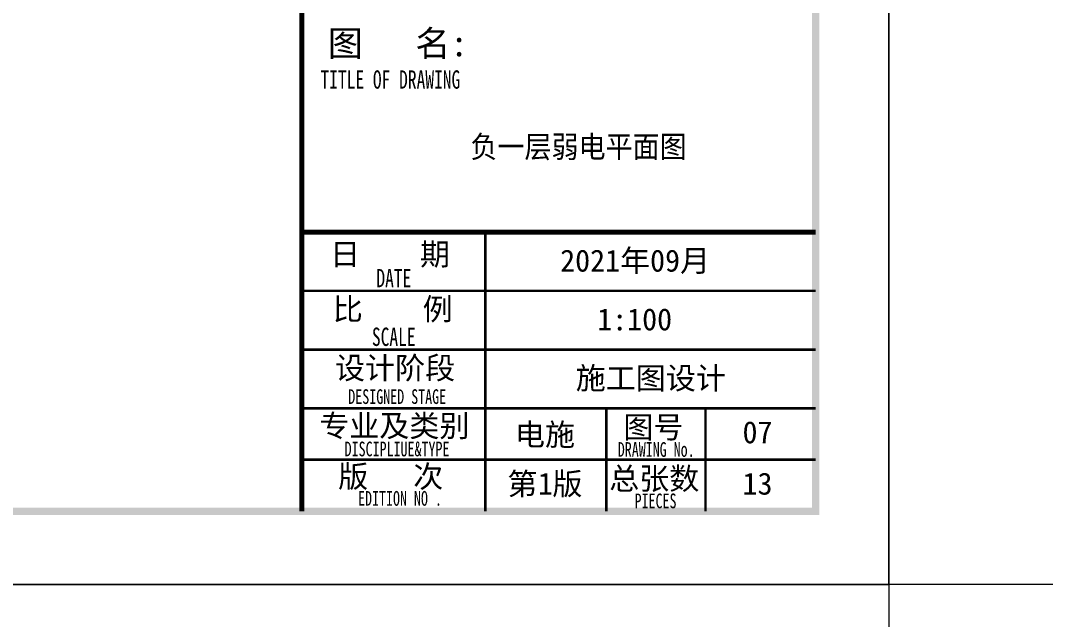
# Model space of a CAD drawing. Extents: x 3443499 to 7125205, y -1700016 to -264854.
# Drawn here: x 3580073 to 3594040, y -937945 to -929789 of the extents above; entities that cross this region are included whole.
import ezdxf

# ---------------------------------------------------------------- set-up
doc = ezdxf.new("R2010")
doc.units = 0
doc.header["$LTSCALE"] = 1000
doc.header["$MEASUREMENT"] = 0
doc.layers.add('!!电气', color=1, linetype='CONTINUOUS')
doc.layers.add('图签文字', color=4, linetype='CONTINUOUS')
doc.layers.add('S－GG公共标注', color=7, linetype='CONTINUOUS', lineweight=25)
doc.layers.add('图框', color=147, linetype='CONTINUOUS', lineweight=20)
doc.styles.add('图框宋体', font='', dxfattribs={"width": 0.9})
doc.styles.add('建筑图签-1', font='simhei.ttf', dxfattribs={"width": 0.7})
doc.styles.get('图框宋体').set_extended_font_data('SimSun')

# ---------------------------------------------------------------- blocks, each defined once
blk = doc.blocks.new('A$C1435328E')
at = {"layer": '图框'}
for points, const_width in [([(-7000, -700), (-7000, 56700)], 70), ([(-7000, 3100), (0, 3100)], 70), ([(-4500, 700), (-4500, 3100)], 35), ([(-7000, 2300), (0, 2300)], 35), ([(-7000, 1500), (0, 1500)], 35), ([(-7000, 700), (0, 700)], 35), ([(-7000, 700), (-500, 700)], 35), ([(-4500, -700), (-4500, 700)], 35), ([(-2850, -700), (-2850, 700)], 35), ([(-2850, -700), (-2850, 700)], 35), ([(-2850, -700), (-2850, 700)], 35), ([(-1500, -700), (-1500, 700)], 35), ([(-7000, 0), (-2850, 0)], 35), ([(-2850, 0), (0, 0)], 35)]:
    blk.add_lwpolyline(points, dxfattribs=dict(at, const_width=const_width))
at = {"layer": '图签文字', "color": 7, "style": '建筑图签-1'}
for s, height, p in [('图   名:', 350, (-6645, 5495)), ('日    期', 300, (-6616, 2649)), ('比    例', 300, (-6578, 1902)), ('设计阶段', 300, (-6548, 1100)), ('专业及类别', 300, (-6762, 313)), ('图号', 300, (-2619, 294)), ('版   次 ', 300, (-6504, -377)), ('第 版', 300, (-4199, -477)), ('总张数', 300, (-2812, -406))]:
    blk.add_text(s, height=height, dxfattribs=at).set_placement(p)
at = {"layer": '图签文字', "style": '建筑图签-1', "width": 0.7}
for s, height, p in [('TITLE OF DRAWING', 250, (-6746, 5053)), ('DATE', 250, (-5984, 2349)), ('SCALE', 250, (-6045, 1550)), ('DESIGNED STAGE', 200, (-6367, 760)), ('DISCIPLIUE&TYPE', 200, (-6417, 47)), ('DRAWING No.', 200, (-2695, 40)), ('EDITION NO .', 200, (-6234, -626)), ('PIECES', 200, (-2466, -660))]:
    blk.add_text(s, height=height, dxfattribs=at).set_placement(p)
at = {"layer": '图签文字', "color": 6, "style": '建筑图签-1'}
for s, p in [('2021年09月', (-3480, 2562)), ('1:100', (-2975, 1762)), ('施工图设计', (-3268, 962)), ('电施', (-4096, 193)), ('1', (-3783, -475)), ('13', (-995, -475))]:
    blk.add_text(s, height=300, dxfattribs=at).set_placement(p)

msp = doc.modelspace()

# ---------------------------------------------------------------- linework, layer by layer
at = {"layer": '图框'}
for points in [[(3507806.7, -878070.3), (3591906.7, -878070.3), (3591906.7, -937470.3), (3507806.7, -937470.3)], [(3507806.7, -878070.3), (3591906.7, -878070.3), (3591906.7, -937470.3), (3507806.7, -937470.3)], [(3591906.7, -878070.3), (3676006.7, -878070.3), (3676006.7, -937470.3), (3591906.7, -937470.3)], [(3507806.7, -937470.3), (3591906.7, -937470.3), (3591906.7, -996870.3), (3507806.7, -996870.3)], [(3507806.7, -937470.3), (3591906.7, -937470.3), (3591906.7, -996870.3), (3507806.7, -996870.3)]]:
    msp.add_lwpolyline(points, close=True, dxfattribs=at)
at = {"layer": '图框', "const_width": 100}
msp.add_lwpolyline([(3590906.7, -936470.3), (3590906.7, -879070.3), (3510306.7, -879070.3), (3510306.7, -936470.3)], close=True, dxfattribs=at)

# ---------------------------------------------------------------- block references
at = {"layer": '!!电气'}
msp.add_blockref('A$C1435328E', (3590906.7, -935770.3), dxfattribs=at)

# ---------------------------------------------------------------- texts
at = {"layer": 'S－GG公共标注', "color": 2, "style": '图框宋体', "width": 0.9}
msp.add_text('负一层弱电平面图', height=300, dxfattribs=at).set_placement((3586204.2, -931657.3))
at = {"layer": '图签文字', "color": 6, "style": '建筑图签-1'}
msp.add_text('07', height=300, dxfattribs=at).set_placement((3589911.6, -935545.5))

doc.saveas('drawing.dxf')
